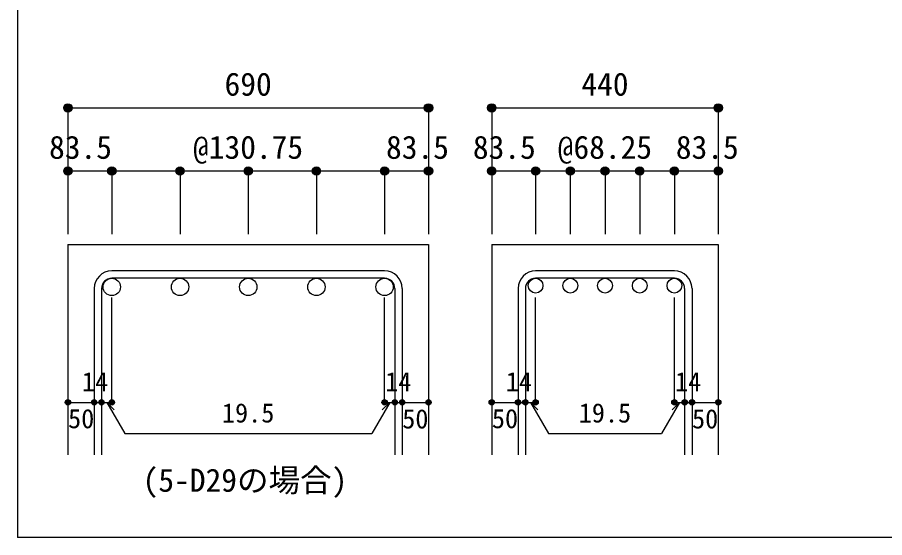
# Model space of a CAD drawing. Units: millimetres at full size, sheet at 1:20. Extents: x -3982 to 3969, y -2797 to 2801.
# Drawn here: x -3982 to -2332, y -2797 to -1808 of the extents above; entities that cross this region are included whole.
import ezdxf
from ezdxf.enums import TextEntityAlignment as Align

# ---------------------------------------------------------------- set-up
doc = ezdxf.new("R2010")
doc.units = ezdxf.units.MM
doc.header["$LTSCALE"] = 20
doc.header["$PDMODE"] = 32
doc.header["$PDSIZE"] = 10
for name, color, linetype in [('6-1_躯体線', 2, 'Continuous'), ('6-5_梁主筋', 7, 'Continuous'), ('6-6_S.T.P.', 7, 'Continuous'), ('6-7_文字', 7, 'Continuous'), ('6-D_寸法', 4, 'Continuous'), ('F-0_枠', 6, 'Continuous')]:
    doc.layers.add(name, color=color, linetype=linetype)
doc.styles.add('ＭＳ ゴシック', font='')
doc.styles.get('ＭＳ ゴシック').set_extended_font_data('MS Gothic')

msp = doc.modelspace()

# ---------------------------------------------------------------- linework, layer by layer
at = {"layer": '6-1_躯体線'}
for p, q in [((-3885.69, -2239.67), (-3885.69, -2639.67)), ((-3885.69, -2239.67), (-3199.69, -2239.67)), ((-3199.69, -2239.67), (-3199.69, -2639.67)), ((-3079.37, -2239.67), (-3079.37, -2639.67)), ((-3079.37, -2239.67), (-2648.37, -2239.67)), ((-2648.37, -2239.67), (-2648.37, -2639.67))]:
    msp.add_line(p, q, dxfattribs=at)
at = {"layer": '6-5_梁主筋', "color": 3}
for centre, radius in [((-3802.19, -2320.17), 16.5), ((-3672.44, -2320.17), 16.5), ((-3542.69, -2320.17), 16.5), ((-3412.94, -2320.17), 16.5), ((-3283.19, -2320.17), 16.5), ((-2995.87, -2317.67), 14), ((-2929.87, -2317.67), 14), ((-2863.87, -2317.67), 14), ((-2797.87, -2317.67), 14), ((-2731.87, -2317.67), 14)]:
    msp.add_circle(centre, radius, dxfattribs=at)
at = {"layer": '6-6_S.T.P.'}
for p, q in [((-3283.19, -2289.67), (-3802.19, -2289.67)), ((-2731.87, -2289.67), (-2995.87, -2289.67)), ((-3283.19, -2303.67), (-3802.19, -2303.67)), ((-2731.87, -2303.67), (-2995.87, -2303.67)), ((-3835.69, -2323.17), (-3835.69, -2639.67)), ((-3821.69, -2323.17), (-3821.69, -2639.67)), ((-3263.69, -2323.17), (-3263.69, -2639.67)), ((-3249.69, -2323.17), (-3249.69, -2639.67)), ((-3029.37, -2323.17), (-3029.37, -2639.67)), ((-3015.37, -2323.17), (-3015.37, -2639.67)), ((-2712.37, -2323.17), (-2712.37, -2639.67)), ((-2698.37, -2323.17), (-2698.37, -2639.67))]:
    msp.add_line(p, q, dxfattribs=at)
for centre, radius, start, end in [((-3802.19, -2323.17), 33.5, 90, 180), ((-3283.19, -2323.17), 33.5, 0, 90), ((-2995.87, -2323.17), 33.5, 90, 180), ((-2731.87, -2323.17), 33.5, 0, 90), ((-3802.19, -2323.17), 19.5, 90, 180), ((-3283.19, -2323.17), 19.5, 0, 90), ((-2995.87, -2323.17), 19.5, 90, 180), ((-2731.87, -2323.17), 19.5, 0, 90)]:
    msp.add_arc(centre, radius, start, end, dxfattribs=at)
at = {"layer": '6-D_寸法'}
for p, q in [((-3885.69, -1979.67), (-3885.69, -2099.67)), ((-3885.69, -1979.67), (-3199.69, -1979.67)), ((-3199.69, -1979.67), (-3199.69, -2099.67)), ((-3079.37, -1979.67), (-3079.37, -2099.67)), ((-3079.37, -1979.67), (-2648.37, -1979.67)), ((-2648.37, -1979.67), (-2648.37, -2099.67)), ((-3885.69, -2099.67), (-3885.69, -2219.67)), ((-3885.69, -2099.67), (-3802.19, -2099.67)), ((-3802.19, -2099.67), (-3542.69, -2099.67)), ((-3802.19, -2099.67), (-3802.19, -2219.67)), ((-3672.44, -2099.67), (-3672.44, -2219.67)), ((-3542.69, -2099.67), (-3542.69, -2219.67)), ((-3542.69, -2099.67), (-3283.19, -2099.67)), ((-3412.94, -2099.67), (-3412.94, -2219.67)), ((-3283.19, -2099.67), (-3199.69, -2099.67)), ((-3283.19, -2099.67), (-3283.19, -2219.67)), ((-3199.69, -2099.67), (-3199.69, -2219.67)), ((-3079.37, -2099.67), (-2995.87, -2099.67)), ((-3079.37, -2099.67), (-3079.37, -2219.67)), ((-2995.87, -2099.67), (-2995.87, -2219.67)), ((-2995.87, -2099.67), (-2863.87, -2099.67)), ((-2929.87, -2099.67), (-2929.87, -2219.67)), ((-2863.87, -2099.67), (-2731.87, -2099.67)), ((-2863.87, -2099.67), (-2863.87, -2219.67)), ((-2797.87, -2099.67), (-2797.87, -2219.67)), ((-2731.87, -2099.67), (-2731.87, -2219.67)), ((-2731.87, -2099.67), (-2648.37, -2099.67)), ((-2648.37, -2099.67), (-2648.37, -2219.67)), ((-3283.19, -2539.67), (-3283.19, -2340.34)), ((-2995.87, -2539.67), (-2995.87, -2340.34)), ((-2731.87, -2539.67), (-2731.87, -2340.34)), ((-3885.69, -2539.67), (-3835.69, -2539.67)), ((-3811.94, -2539.67), (-3777.71, -2598.95)), ((-3811.94, -2539.67), (-3797.79, -2553.81)), ((-3273.44, -2539.67), (-3307.66, -2598.95)), ((-3273.44, -2539.67), (-3287.58, -2553.81)), ((-3283.19, -2539.67), (-3199.69, -2539.67)), ((-3263.69, -2539.67), (-3249.69, -2539.67)), ((-3079.37, -2539.67), (-3029.37, -2539.67)), ((-3029.37, -2539.67), (-2995.87, -2539.67)), ((-3005.62, -2539.67), (-2991.48, -2553.81)), ((-3005.62, -2539.67), (-2971.39, -2598.95)), ((-2722.12, -2539.67), (-2756.34, -2598.95)), ((-2722.12, -2539.67), (-2736.26, -2553.81)), ((-2731.87, -2539.67), (-2648.37, -2539.67)), ((-2712.37, -2539.67), (-2698.37, -2539.67)), ((-3777.71, -2598.95), (-3307.66, -2598.95)), ((-2971.39, -2598.95), (-2756.34, -2598.95))]:
    msp.add_line(p, q, dxfattribs=at)
for points in [[(-3199.69, -1979.67), (-3199.69, -2099.67), (-3199.69, -2219.67)], [(-2648.37, -1979.67), (-2648.37, -2099.67), (-2648.37, -2219.67)], [(-3835.69, -2539.67), (-3802.19, -2539.67), (-3802.19, -2340.34)]]:
    msp.add_lwpolyline(points, dxfattribs=at)
for centre, radius in [((-3885.69, -1979.67), 8), ((-3885.69, -1979.67), 7.2), ((-3885.69, -1979.67), 6.4), ((-3885.69, -1979.67), 5.6), ((-3885.69, -1979.67), 4.8), ((-3885.69, -1979.67), 4), ((-3885.69, -1979.67), 3.2), ((-3885.69, -1979.67), 2.4), ((-3885.69, -1979.67), 1.6), ((-3885.69, -1979.67), 0.8), ((-3199.69, -1979.67), 8), ((-3199.69, -1979.67), 7.2), ((-3199.69, -1979.67), 6.4), ((-3199.69, -1979.67), 5.6), ((-3199.69, -1979.67), 4.8), ((-3199.69, -1979.67), 4), ((-3199.69, -1979.67), 3.2), ((-3199.69, -1979.67), 2.4), ((-3199.69, -1979.67), 1.6), ((-3199.69, -1979.67), 0.8), ((-3079.37, -1979.67), 8), ((-3079.37, -1979.67), 7.2), ((-3079.37, -1979.67), 6.4), ((-3079.37, -1979.67), 5.6), ((-3079.37, -1979.67), 4.8), ((-3079.37, -1979.67), 4), ((-3079.37, -1979.67), 3.2), ((-3079.37, -1979.67), 2.4), ((-3079.37, -1979.67), 1.6), ((-3079.37, -1979.67), 0.8), ((-2648.37, -1979.67), 8), ((-2648.37, -1979.67), 7.2), ((-2648.37, -1979.67), 6.4), ((-2648.37, -1979.67), 5.6), ((-2648.37, -1979.67), 4.8), ((-2648.37, -1979.67), 4), ((-2648.37, -1979.67), 3.2), ((-2648.37, -1979.67), 2.4), ((-2648.37, -1979.67), 1.6), ((-2648.37, -1979.67), 0.8), ((-3885.69, -2099.67), 8), ((-3885.69, -2099.67), 7.2), ((-3885.69, -2099.67), 6.4), ((-3885.69, -2099.67), 5.6), ((-3885.69, -2099.67), 4.8), ((-3802.19, -2099.67), 8), ((-3802.19, -2099.67), 7.2), ((-3802.19, -2099.67), 6.4), ((-3802.19, -2099.67), 5.6), ((-3802.19, -2099.67), 4.8), ((-3672.44, -2099.67), 8), ((-3672.44, -2099.67), 7.2), ((-3672.44, -2099.67), 6.4), ((-3672.44, -2099.67), 5.6), ((-3672.44, -2099.67), 4.8), ((-3542.69, -2099.67), 8), ((-3542.69, -2099.67), 7.2), ((-3542.69, -2099.67), 6.4), ((-3542.69, -2099.67), 5.6), ((-3542.69, -2099.67), 4.8), ((-3412.94, -2099.67), 8), ((-3412.94, -2099.67), 7.2), ((-3412.94, -2099.67), 6.4), ((-3412.94, -2099.67), 5.6), ((-3412.94, -2099.67), 4.8), ((-3283.19, -2099.67), 8), ((-3283.19, -2099.67), 7.2), ((-3283.19, -2099.67), 6.4), ((-3283.19, -2099.67), 5.6), ((-3283.19, -2099.67), 4.8), ((-3199.69, -2099.67), 8), ((-3199.69, -2099.67), 7.2), ((-3199.69, -2099.67), 6.4), ((-3199.69, -2099.67), 5.6), ((-3199.69, -2099.67), 4.8), ((-3079.37, -2099.67), 8), ((-3079.37, -2099.67), 7.2), ((-3079.37, -2099.67), 6.4), ((-3079.37, -2099.67), 5.6), ((-3079.37, -2099.67), 4.8), ((-2995.87, -2099.67), 8), ((-2995.87, -2099.67), 7.2), ((-2995.87, -2099.67), 6.4), ((-2995.87, -2099.67), 5.6), ((-2995.87, -2099.67), 4.8), ((-2929.87, -2099.67), 8), ((-2929.87, -2099.67), 7.2), ((-2929.87, -2099.67), 6.4), ((-2929.87, -2099.67), 5.6), ((-2929.87, -2099.67), 4.8), ((-2863.87, -2099.67), 8), ((-2863.87, -2099.67), 7.2), ((-2863.87, -2099.67), 6.4), ((-2863.87, -2099.67), 5.6), ((-2863.87, -2099.67), 4.8), ((-2797.87, -2099.67), 8), ((-2797.87, -2099.67), 7.2), ((-2797.87, -2099.67), 6.4), ((-2797.87, -2099.67), 5.6), ((-2797.87, -2099.67), 4.8), ((-2731.87, -2099.67), 8), ((-2731.87, -2099.67), 7.2), ((-2731.87, -2099.67), 6.4), ((-2731.87, -2099.67), 5.6), ((-2731.87, -2099.67), 4.8), ((-2648.37, -2099.67), 8), ((-2648.37, -2099.67), 7.2), ((-2648.37, -2099.67), 6.4), ((-2648.37, -2099.67), 5.6), ((-2648.37, -2099.67), 4.8), ((-3885.69, -2099.67), 4), ((-3885.69, -2099.67), 3.2), ((-3885.69, -2099.67), 2.4), ((-3885.69, -2099.67), 1.6), ((-3885.69, -2099.67), 0.8), ((-3802.19, -2099.67), 4), ((-3802.19, -2099.67), 3.2), ((-3802.19, -2099.67), 2.4), ((-3802.19, -2099.67), 1.6), ((-3802.19, -2099.67), 0.8), ((-3672.44, -2099.67), 4), ((-3672.44, -2099.67), 3.2), ((-3672.44, -2099.67), 2.4), ((-3672.44, -2099.67), 1.6), ((-3672.44, -2099.67), 0.8), ((-3542.69, -2099.67), 4), ((-3542.69, -2099.67), 3.2), ((-3542.69, -2099.67), 2.4), ((-3542.69, -2099.67), 1.6), ((-3542.69, -2099.67), 0.8), ((-3412.94, -2099.67), 4), ((-3412.94, -2099.67), 3.2), ((-3412.94, -2099.67), 2.4), ((-3412.94, -2099.67), 1.6), ((-3412.94, -2099.67), 0.8), ((-3283.19, -2099.67), 4), ((-3283.19, -2099.67), 3.2), ((-3283.19, -2099.67), 2.4), ((-3283.19, -2099.67), 1.6), ((-3283.19, -2099.67), 0.8), ((-3199.69, -2099.67), 4), ((-3199.69, -2099.67), 3.2), ((-3199.69, -2099.67), 2.4), ((-3199.69, -2099.67), 1.6), ((-3199.69, -2099.67), 0.8), ((-3079.37, -2099.67), 4), ((-3079.37, -2099.67), 3.2), ((-3079.37, -2099.67), 2.4), ((-3079.37, -2099.67), 1.6), ((-3079.37, -2099.67), 0.8), ((-2995.87, -2099.67), 4), ((-2995.87, -2099.67), 3.2), ((-2995.87, -2099.67), 2.4), ((-2995.87, -2099.67), 1.6), ((-2995.87, -2099.67), 0.8), ((-2929.87, -2099.67), 4), ((-2929.87, -2099.67), 3.2), ((-2929.87, -2099.67), 2.4), ((-2929.87, -2099.67), 1.6), ((-2929.87, -2099.67), 0.8), ((-2863.87, -2099.67), 4), ((-2863.87, -2099.67), 3.2), ((-2863.87, -2099.67), 2.4), ((-2863.87, -2099.67), 1.6), ((-2863.87, -2099.67), 0.8), ((-2797.87, -2099.67), 4), ((-2797.87, -2099.67), 3.2), ((-2797.87, -2099.67), 2.4), ((-2797.87, -2099.67), 1.6), ((-2797.87, -2099.67), 0.8), ((-2731.87, -2099.67), 4), ((-2731.87, -2099.67), 3.2), ((-2731.87, -2099.67), 2.4), ((-2731.87, -2099.67), 1.6), ((-2731.87, -2099.67), 0.8), ((-2648.37, -2099.67), 4), ((-2648.37, -2099.67), 3.2), ((-2648.37, -2099.67), 2.4), ((-2648.37, -2099.67), 1.6), ((-2648.37, -2099.67), 0.8), ((-3885.69, -2539.67), 4), ((-3885.69, -2539.67), 3.6), ((-3885.69, -2539.67), 3.2), ((-3885.69, -2539.67), 2.8), ((-3885.69, -2539.67), 2.4), ((-3885.69, -2539.67), 2), ((-3885.69, -2539.67), 1.6), ((-3885.69, -2539.67), 1.2), ((-3885.69, -2539.67), 0.8), ((-3885.69, -2539.67), 0.4), ((-3835.69, -2539.67), 4), ((-3835.69, -2539.67), 3.6), ((-3835.69, -2539.67), 3.2), ((-3835.69, -2539.67), 2.8), ((-3835.69, -2539.67), 2.4), ((-3835.69, -2539.67), 2), ((-3835.69, -2539.67), 1.6), ((-3835.69, -2539.67), 1.2), ((-3835.69, -2539.67), 0.8), ((-3835.69, -2539.67), 0.4), ((-3821.69, -2539.67), 4), ((-3821.69, -2539.67), 3.6), ((-3821.69, -2539.67), 3.2), ((-3821.69, -2539.67), 2.8), ((-3821.69, -2539.67), 2.4), ((-3821.69, -2539.67), 2), ((-3821.69, -2539.67), 1.6), ((-3821.69, -2539.67), 1.2), ((-3821.69, -2539.67), 0.8), ((-3821.69, -2539.67), 0.4), ((-3802.19, -2539.67), 4), ((-3802.19, -2539.67), 3.6), ((-3802.19, -2539.67), 3.2), ((-3802.19, -2539.67), 2.8), ((-3802.19, -2539.67), 2.4), ((-3802.19, -2539.67), 2), ((-3802.19, -2539.67), 1.6), ((-3802.19, -2539.67), 1.2), ((-3802.19, -2539.67), 0.8), ((-3802.19, -2539.67), 0.4), ((-3283.19, -2539.67), 4), ((-3283.19, -2539.67), 3.6), ((-3283.19, -2539.67), 3.2), ((-3283.19, -2539.67), 2.8), ((-3283.19, -2539.67), 2.4), ((-3283.19, -2539.67), 2), ((-3283.19, -2539.67), 1.6), ((-3283.19, -2539.67), 1.2), ((-3283.19, -2539.67), 0.8), ((-3283.19, -2539.67), 0.4), ((-3263.69, -2539.67), 4), ((-3263.69, -2539.67), 3.6), ((-3263.69, -2539.67), 3.2), ((-3263.69, -2539.67), 2.8), ((-3263.69, -2539.67), 2.4), ((-3263.69, -2539.67), 2), ((-3263.69, -2539.67), 1.6), ((-3263.69, -2539.67), 1.2), ((-3263.69, -2539.67), 0.8), ((-3263.69, -2539.67), 0.4), ((-3249.69, -2539.67), 4), ((-3249.69, -2539.67), 3.6), ((-3249.69, -2539.67), 3.2), ((-3249.69, -2539.67), 2.8), ((-3249.69, -2539.67), 2.4), ((-3249.69, -2539.67), 2), ((-3249.69, -2539.67), 1.6), ((-3249.69, -2539.67), 1.2), ((-3249.69, -2539.67), 0.8), ((-3249.69, -2539.67), 0.4), ((-3199.69, -2539.67), 4), ((-3199.69, -2539.67), 3.6), ((-3199.69, -2539.67), 3.2), ((-3199.69, -2539.67), 2.8), ((-3199.69, -2539.67), 2.4), ((-3199.69, -2539.67), 2), ((-3199.69, -2539.67), 1.6), ((-3199.69, -2539.67), 1.2), ((-3199.69, -2539.67), 0.8), ((-3199.69, -2539.67), 0.4), ((-3079.37, -2539.67), 4), ((-3079.37, -2539.67), 3.6), ((-3079.37, -2539.67), 3.2), ((-3079.37, -2539.67), 2.8), ((-3079.37, -2539.67), 2.4), ((-3079.37, -2539.67), 2), ((-3079.37, -2539.67), 1.6), ((-3079.37, -2539.67), 1.2), ((-3079.37, -2539.67), 0.8), ((-3079.37, -2539.67), 0.4), ((-3029.37, -2539.67), 4), ((-3029.37, -2539.67), 3.6), ((-3029.37, -2539.67), 3.2), ((-3029.37, -2539.67), 2.8), ((-3029.37, -2539.67), 2.4), ((-3029.37, -2539.67), 2), ((-3029.37, -2539.67), 1.6), ((-3029.37, -2539.67), 1.2), ((-3029.37, -2539.67), 0.8), ((-3029.37, -2539.67), 0.4), ((-3015.37, -2539.67), 4), ((-3015.37, -2539.67), 3.6), ((-3015.37, -2539.67), 3.2), ((-3015.37, -2539.67), 2.8), ((-3015.37, -2539.67), 2.4), ((-3015.37, -2539.67), 2), ((-3015.37, -2539.67), 1.6), ((-3015.37, -2539.67), 1.2), ((-3015.37, -2539.67), 0.8), ((-3015.37, -2539.67), 0.4), ((-2995.87, -2539.67), 4), ((-2995.87, -2539.67), 3.6), ((-2995.87, -2539.67), 3.2), ((-2995.87, -2539.67), 2.8), ((-2995.87, -2539.67), 2.4), ((-2995.87, -2539.67), 2), ((-2995.87, -2539.67), 1.6), ((-2995.87, -2539.67), 1.2), ((-2995.87, -2539.67), 0.8), ((-2995.87, -2539.67), 0.4), ((-2731.87, -2539.67), 4), ((-2731.87, -2539.67), 3.6), ((-2731.87, -2539.67), 3.2), ((-2731.87, -2539.67), 2.8), ((-2731.87, -2539.67), 2.4), ((-2731.87, -2539.67), 2), ((-2731.87, -2539.67), 1.6), ((-2731.87, -2539.67), 1.2), ((-2731.87, -2539.67), 0.8), ((-2731.87, -2539.67), 0.4), ((-2712.37, -2539.67), 4), ((-2712.37, -2539.67), 3.6), ((-2712.37, -2539.67), 3.2), ((-2712.37, -2539.67), 2.8), ((-2712.37, -2539.67), 2.4), ((-2712.37, -2539.67), 2), ((-2712.37, -2539.67), 1.6), ((-2712.37, -2539.67), 1.2), ((-2712.37, -2539.67), 0.8), ((-2712.37, -2539.67), 0.4), ((-2698.37, -2539.67), 4), ((-2698.37, -2539.67), 3.6), ((-2698.37, -2539.67), 3.2), ((-2698.37, -2539.67), 2.8), ((-2698.37, -2539.67), 2.4), ((-2698.37, -2539.67), 2), ((-2698.37, -2539.67), 1.6), ((-2698.37, -2539.67), 1.2), ((-2698.37, -2539.67), 0.8), ((-2698.37, -2539.67), 0.4), ((-2648.37, -2539.67), 4), ((-2648.37, -2539.67), 3.6), ((-2648.37, -2539.67), 3.2), ((-2648.37, -2539.67), 2.8), ((-2648.37, -2539.67), 2.4), ((-2648.37, -2539.67), 2), ((-2648.37, -2539.67), 1.6), ((-2648.37, -2539.67), 1.2), ((-2648.37, -2539.67), 0.8), ((-2648.37, -2539.67), 0.4)]:
    msp.add_circle(centre, radius, dxfattribs=at)
at = {"layer": '6-D_寸法', "color": 7}
for p in [(-3885.69, -1979.67), (-3199.69, -1979.67), (-3079.37, -1979.67), (-2648.37, -1979.67), (-3885.69, -2099.67), (-3802.19, -2099.67), (-3672.44, -2099.67), (-3542.69, -2099.67), (-3412.94, -2099.67), (-3283.19, -2099.67), (-3199.69, -2099.67), (-3079.37, -2099.67), (-2995.87, -2099.67), (-2929.87, -2099.67), (-2863.87, -2099.67), (-2797.87, -2099.67), (-2731.87, -2099.67), (-2648.37, -2099.67), (-3885.69, -2539.67), (-3835.69, -2539.67), (-3821.69, -2539.67), (-3802.19, -2539.67), (-3283.19, -2539.67), (-3263.69, -2539.67), (-3249.69, -2539.67), (-3199.69, -2539.67), (-3079.37, -2539.67), (-3029.37, -2539.67), (-3015.37, -2539.67), (-2995.87, -2539.67), (-2731.87, -2539.67), (-2712.37, -2539.67), (-2698.37, -2539.67), (-2648.37, -2539.67)]:
    msp.add_point(p, dxfattribs=at)
at = {"layer": 'F-0_枠'}
for p in [(-3981.92, 2800.77), (3969.4, -2796.83)]:
    msp.add_line(p, (-3981.92, -2796.83), dxfattribs=at)

# ---------------------------------------------------------------- texts
at = {"layer": '6-7_文字', "style": 'ＭＳ ゴシック'}
msp.add_text('(5-D29の場合)', height=43.99, dxfattribs=at).set_placement((-3743.6, -2722.83), align=Align.BOTTOM_LEFT)
at = {"layer": '6-D_寸法', "style": 'ＭＳ ゴシック'}
for s, height, p in [('690', 43.99, (-3587.69, -1969.67)), ('440', 43.99, (-2908.87, -1969.67)), ('83.5', 43.99, (-3921.58, -2089.71)), ('@130.75', 43.99, (-3647.69, -2089.67)), ('83.5', 43.99, (-3280.5, -2089.71)), ('83.5', 43.99, (-3115.26, -2089.71)), ('@68.25', 43.99, (-2953.87, -2089.67)), ('83.5', 43.99, (-2729.18, -2089.71)), ('14', 36.66, (-3859, -2529.6)), ('14', 36.66, (-3282.08, -2529.67)), ('14', 36.66, (-3052.68, -2529.6)), ('14', 36.66, (-2730.76, -2529.67)), ('50', 36.66, (-3885.43, -2599.77)), ('19.5', 36.66, (-3592.69, -2588.95)), ('50', 36.66, (-3249.69, -2600.22)), ('50', 36.66, (-3079.11, -2599.77)), ('19.5', 36.66, (-2913.87, -2588.95)), ('50', 36.66, (-2698.37, -2600.22))]:
    msp.add_text(s, height=height, dxfattribs=at).set_placement(p, align=Align.BOTTOM_LEFT)

doc.saveas('drawing.dxf')
